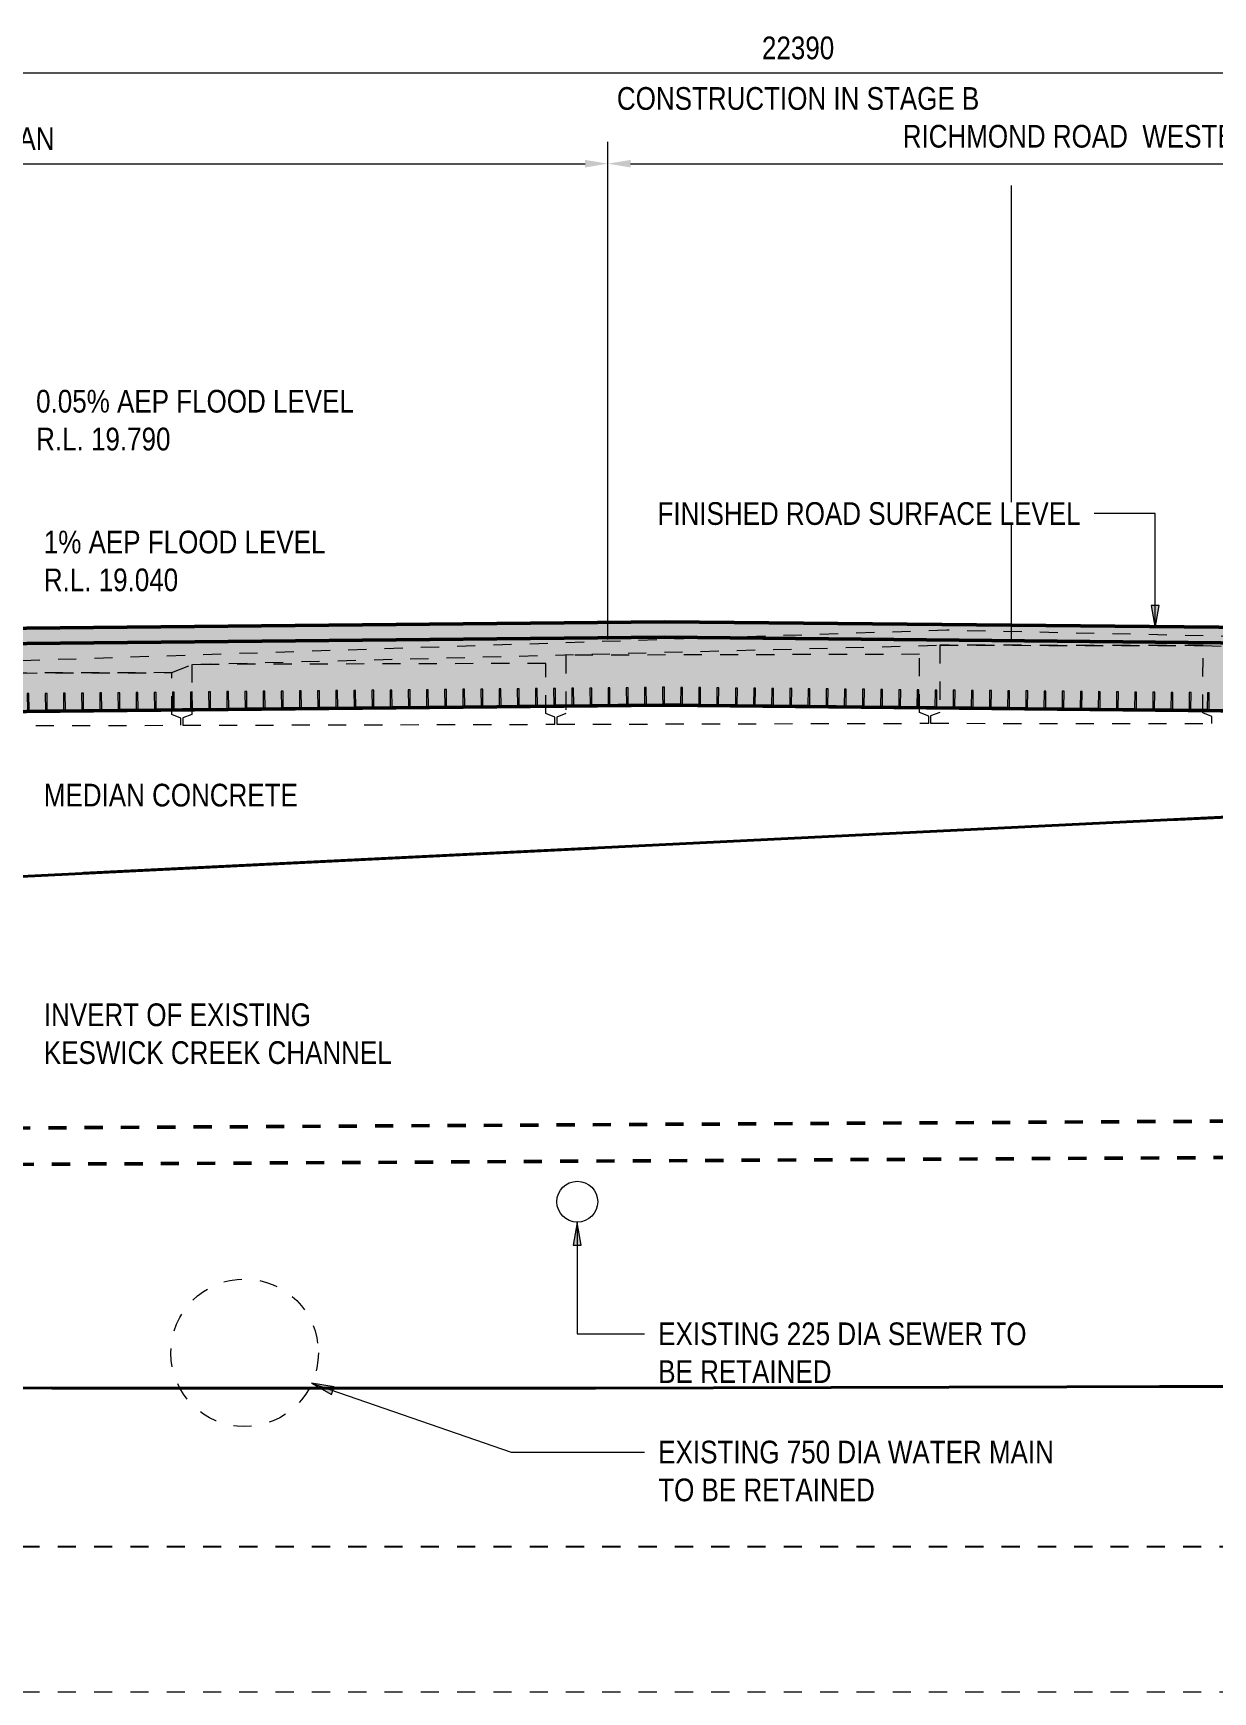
# Model space of a CAD drawing. Header units: metres. Extents: x -1693 to -1567, y 3 to 23.
# Drawn here: x -1670.95 to -1664.45, y 13.65 to 22.79 of the extents above; entities that cross this region are included whole.
import ezdxf

# ---------------------------------------------------------------- set-up
doc = ezdxf.new("R2010")
doc.units = ezdxf.units.M
for name, pattern in [('Dash dot', [0.015875, 0.00635, -0.004763, 0, -0.004763]), ('DASHED2', [9.525, 6.35, -3.175]), ('JacobsDash', [0.0045, 0.003, -0.0015]), ('JacobsDemolished', [0.0045, 0.003, -0.0015])]:
    doc.linetypes.add(name, pattern=pattern)
doc.layers.get('Defpoints').update_dxf_attribs({"color": 41})
for name, color, linetype, lineweight in [('D-BDGE', 7, 'Continuous', 13), ('D-BDGE-18-SOLID', 7, 'Continuous', 9), ('D-BDGE-FLOOR', 7, 'Continuous', 50), ('D-BDGE-FLOOR-PAT', 7, 'Continuous', 50), ('D-ENHA-TEXT', 7, 'Continuous', 9), ('D-ENHA-TEXT-DIMS', 7, 'Continuous', 9), ('Toposolid', 7, 'Continuous', 9)]:
    doc.layers.add(name, color=color, linetype=linetype, lineweight=lineweight)
doc.layers.add('D-BDGE-DECK', color=7, linetype='Continuous', lineweight=13, true_color=0x8c8cc6)
doc.layers.add('D-BDGE-FRAMING', color=7, linetype='Continuous', lineweight=13, true_color=0x8c8cc6)
doc.styles.add('Arial Narrow', font='ARIALN.TTF', dxfattribs={"height": 0.125})
doc.styles.add('Arial Narrow_1', font='ARIALN.TTF', dxfattribs={"height": 0.125})
doc.dimstyles.new('Dimension_Standard_O__mm_', dxfattribs={"dimscale": 0.3048, "dimtxt": 0.127929, "dimasz": 0.410105, "dimexe": 0.393701, "dimexo": 0.246063, "dimgap": 0.246063, "dimtad": 1, "dimdec": 0, "dimlfac": 1000, "dimzin": 0, "dimdsep": 46, "dimtxsty": 'Arial Narrow', "dimsah": 1, "dimcen": 0.09, "dimaunit": 1, "dimadec": 4, "dimazin": 0, "dimtfac": 1, "dimtdec": 4, "dimtix": 1, "dimtmove": 0, "dimatfit": 3, "dimfxl": 1, "dimtvp": 1, "dimtfill": 1, "dimtolj": 1, "dimtzin": 0, "dimlwd": 18, "dimlwe": 18, "dimarcsym": 2})
doc.dimstyles.new('Dimension_Standard_O__mm__1', dxfattribs={"dimscale": 0.3048, "dimtxt": 0.127929, "dimasz": 0.410105, "dimexe": 0.393701, "dimexo": 0.246063, "dimgap": 0.246063, "dimtad": 1, "dimdec": 0, "dimlfac": 1000, "dimzin": 0, "dimdsep": 46, "dimtxsty": 'Arial Narrow_1', "dimsah": 1, "dimcen": 0.09, "dimaunit": 1, "dimadec": 4, "dimazin": 0, "dimtfac": 1, "dimtdec": 4, "dimtix": 1, "dimtmove": 0, "dimatfit": 3, "dimfxl": 1, "dimtvp": 1, "dimtfill": 1, "dimtolj": 1, "dimtzin": 0, "dimlwd": 18, "dimlwe": 18, "dimarcsym": 2})

# ---------------------------------------------------------------- blocks, each defined once
blk = doc.blocks.new('T2DPAA-T2D-PWA-GE-M3D-100001_RockLevels_rvt-1-DRG-2871022 - SECTION 1')
at = {"layer": 'Toposolid', "true_color": 0x8000ff}
blk.add_hatch(color=190, dxfattribs=at).paths.add_polyline_path([(-1675.9625, 17.9468), (-1674.1796, 17.9847), (-1664.3281, 18.4699), (-1659.2964, 18.4138), (-1656.9158, 18.4274), (-1653.7706, 18.5171), (-1653.7706, 18.5176), (-1656.9159, 18.4284), (-1659.3147, 18.415), (-1664.3338, 18.471), (-1674.1999, 17.9847), (-1675.9625, 17.9478), (-1677.3317, 18.0114), (-1689.3488, 18.3138), (-1691.2278, 18.7594), (-1693.0502, 18.1242), (-1693.0502, 18.1235), (-1691.2277, 18.7585), (-1689.3473, 18.3124), (-1677.3292, 18.0104), (-1675.9625, 17.9468)])
at = {"layer": 'Toposolid', "true_color": 0x00ff00}
blk.add_hatch(color=3, dxfattribs=at).paths.add_polyline_path([(-1693.0502, 15.2571), (-1692.1087, 15.26), (-1688.088, 15.2702), (-1679.3678, 15.2958), (-1670.851, 15.3227), (-1667.8563, 15.322), (-1664.3301, 15.3322), (-1659.6944, 15.3469), (-1658.905, 15.3466), (-1656.2746, 15.3571), (-1653.7706, 15.3727), (-1653.7706, 15.3737), (-1656.4366, 15.3571), (-1658.929, 15.3476), (-1659.6944, 15.3479), (-1665.6186, 15.3292), (-1667.8563, 15.323), (-1670.8511, 15.3237), (-1680.1373, 15.2945), (-1689.3488, 15.2678), (-1692.7852, 15.259), (-1693.0502, 15.2581), (-1693.0502, 15.2573)])
at = {"layer": 'Toposolid', "lineweight": 5, "true_color": 0x00ff00}
for points in [[(-1667.8563, 15.323), (-1667.8563, 15.323), (-1667.8691, 15.323)], [(-1665.258, 15.3292), (-1664.9446, 15.3302), (-1664.9447, 15.3302)]]:
    blk.add_hatch(color=3, dxfattribs=at).paths.add_polyline_path(points)
at = {"layer": 'Toposolid', "color": 190, "linetype": 'DASHED2', "lineweight": 40, "true_color": 0x8000ff}
for p, q in [((-1664.3338, 18.471), (-1674.1998, 17.9847)), ((-1674.1998, 17.9837), (-1664.3338, 18.47))]:
    blk.add_line(p, q, dxfattribs=at)
at = {"layer": 'Toposolid', "color": 3, "linetype": 'DASHED2', "lineweight": 40, "true_color": 0x00ff00}
for p, q in [((-1670.8511, 15.3237), (-1679.684, 15.2958)), ((-1679.684, 15.2948), (-1670.8511, 15.3227)), ((-1667.8563, 15.323), (-1670.8511, 15.3237)), ((-1670.8511, 15.3227), (-1667.8563, 15.322)), ((-1665.2583, 15.3302), (-1667.8563, 15.323)), ((-1667.8563, 15.322), (-1665.2583, 15.3292)), ((-1659.6944, 15.3479), (-1665.2583, 15.3302)), ((-1665.2583, 15.3292), (-1659.6944, 15.3469))]:
    blk.add_line(p, q, dxfattribs=at)
blk = doc.blocks.new('Roofs 3 - Roofs 3-4999916-DRG-2871022 - SECTION 1')
at = {"layer": 'D-BDGE-DECK', "color": 9, "linetype": 'JacobsDemolished', "lineweight": 18, "true_color": 0xc3c3c3}
for p, q in [((-1665.9194, 19.497), (-1671.5746, 19.31)), ((-1658.709, 19.34), (-1665.9194, 19.497)), ((-1670.0755, 19.3089), (-1665.9577, 19.4147)), ((-1665.9577, 19.4147), (-1664.5079, 19.4126)), ((-1664.5079, 19.4126), (-1660.3893, 19.3107)), ((-1670.1896, 19.2636), (-1670.0755, 19.3089)), ((-1671.8313, 19.2592), (-1670.1896, 19.2636))]:
    blk.add_line(p, q, dxfattribs=at)
blk = doc.blocks.new('Structural Framing 2 - Structural Framing 2-5589929-DRG-2871022 - SECTION 1')
at = {"layer": 'D-BDGE-FRAMING', "color": 9, "linetype": 'JacobsDemolished', "lineweight": 50, "true_color": 0xc3c3c3}
for p, q in [((-1653.7706, 16.8534), (-1693.0502, 16.6309)), ((-1693.0502, 16.4304), (-1656.0232, 16.6402))]:
    blk.add_line(p, q, dxfattribs=at)
blk = doc.blocks.new('07_STR_DPS_PermadecPanel - 07_STR_DPS_PermadecPanel-V19-DRG-2871022 - SECTION 1')
at = {"layer": 'D-BDGE-FRAMING', "color": 7}
for p, q in [((-1671.277, 19.145), (-1671.287, 19.1449)), ((-1671.287, 19.1449), (-1671.2861, 19.0519)), ((-1671.2761, 19.052), (-1671.277, 19.145)), ((-1671.177, 19.146), (-1671.187, 19.1459)), ((-1671.187, 19.1459), (-1671.1861, 19.0529)), ((-1671.1761, 19.053), (-1671.177, 19.146)), ((-1671.077, 19.147), (-1671.087, 19.1469)), ((-1671.087, 19.1469), (-1671.0861, 19.0539)), ((-1671.0761, 19.054), (-1671.077, 19.147)), ((-1670.977, 19.148), (-1670.987, 19.1479)), ((-1670.987, 19.1479), (-1670.9861, 19.0549)), ((-1670.9761, 19.055), (-1670.977, 19.148)), ((-1670.8771, 19.149), (-1670.8871, 19.1489)), ((-1670.8871, 19.1489), (-1670.8861, 19.0559)), ((-1670.8761, 19.056), (-1670.8771, 19.149)), ((-1670.7771, 19.15), (-1670.7871, 19.1499)), ((-1670.7871, 19.1499), (-1670.7861, 19.0569)), ((-1670.7761, 19.057), (-1670.7771, 19.15)), ((-1671.2861, 19.0519), (-1671.3311, 19.0515)), ((-1671.3311, 19.0515), (-1671.331, 19.0455)), ((-1671.331, 19.0455), (-1670.7311, 19.0514)), ((-1671.1861, 19.0529), (-1671.2761, 19.052)), ((-1671.0861, 19.0539), (-1671.1761, 19.053)), ((-1670.9861, 19.0549), (-1671.0761, 19.054)), ((-1670.8861, 19.0559), (-1670.9761, 19.055)), ((-1670.7861, 19.0569), (-1670.8761, 19.056)), ((-1670.7311, 19.0574), (-1670.7761, 19.057)), ((-1670.7311, 19.0514), (-1670.7311, 19.0574))]:
    blk.add_line(p, q, dxfattribs=at)
blk = doc.blocks.new('07_STR_DPS_PermadecPanel - 07_STR_DPS_PermadecPanel-V20-DRG-2871022 - SECTION 1')
at = {"layer": 'D-BDGE-FRAMING', "color": 7}
for p, q in [((-1670.6771, 19.1509), (-1670.6871, 19.1508)), ((-1670.6871, 19.1508), (-1670.6861, 19.0578)), ((-1670.6761, 19.0579), (-1670.6771, 19.1509)), ((-1670.5771, 19.1519), (-1670.5871, 19.1518)), ((-1670.5871, 19.1518), (-1670.5861, 19.0588)), ((-1670.5761, 19.0589), (-1670.5771, 19.1519)), ((-1670.4771, 19.1529), (-1670.4871, 19.1528)), ((-1670.4871, 19.1528), (-1670.4861, 19.0598)), ((-1670.4761, 19.0599), (-1670.4771, 19.1529)), ((-1670.3771, 19.1538), (-1670.3871, 19.1537)), ((-1670.3871, 19.1537), (-1670.3861, 19.0608)), ((-1670.3761, 19.0609), (-1670.3771, 19.1538)), ((-1670.2771, 19.1548), (-1670.2871, 19.1547)), ((-1670.2871, 19.1547), (-1670.2862, 19.0617)), ((-1670.2762, 19.0618), (-1670.2771, 19.1548)), ((-1670.1771, 19.1558), (-1670.1871, 19.1557)), ((-1670.1871, 19.1557), (-1670.1862, 19.0627)), ((-1670.1762, 19.0628), (-1670.1771, 19.1558)), ((-1670.6861, 19.0578), (-1670.7311, 19.0573)), ((-1670.7311, 19.0513), (-1670.1311, 19.0573)), ((-1670.7311, 19.0573), (-1670.7311, 19.0513)), ((-1670.5861, 19.0588), (-1670.6761, 19.0579)), ((-1670.4861, 19.0598), (-1670.5761, 19.0589)), ((-1670.3861, 19.0608), (-1670.4761, 19.0599)), ((-1670.2862, 19.0617), (-1670.3761, 19.0609)), ((-1670.1862, 19.0627), (-1670.2762, 19.0618)), ((-1670.1312, 19.0633), (-1670.1762, 19.0628)), ((-1670.1311, 19.0573), (-1670.1312, 19.0633))]:
    blk.add_line(p, q, dxfattribs=at)
blk = doc.blocks.new('07_STR_DPS_PermadecPanel - 07_STR_DPS_PermadecPanel-V21-DRG-2871022 - SECTION 1')
at = {"layer": 'D-BDGE-FRAMING', "color": 7}
for p, q in [((-1670.0771, 19.157), (-1670.0871, 19.1569)), ((-1670.0871, 19.1569), (-1670.0862, 19.0639)), ((-1670.0762, 19.064), (-1670.0771, 19.157)), ((-1669.9771, 19.158), (-1669.9871, 19.1579)), ((-1669.9871, 19.1579), (-1669.9862, 19.0649)), ((-1669.9762, 19.065), (-1669.9771, 19.158)), ((-1669.8771, 19.159), (-1669.8871, 19.1589)), ((-1669.8871, 19.1589), (-1669.8862, 19.0659)), ((-1669.8762, 19.066), (-1669.8771, 19.159)), ((-1669.7771, 19.16), (-1669.7871, 19.1599)), ((-1669.7871, 19.1599), (-1669.7862, 19.0669)), ((-1669.7762, 19.067), (-1669.7771, 19.16)), ((-1669.6771, 19.161), (-1669.6871, 19.1609)), ((-1669.6871, 19.1609), (-1669.6862, 19.0679)), ((-1669.6762, 19.068), (-1669.6771, 19.161)), ((-1669.5771, 19.162), (-1669.5871, 19.1619)), ((-1669.5871, 19.1619), (-1669.5862, 19.0689)), ((-1669.5762, 19.069), (-1669.5771, 19.162)), ((-1670.0862, 19.0639), (-1670.1312, 19.0635)), ((-1670.1312, 19.0635), (-1670.1311, 19.0575)), ((-1670.1311, 19.0575), (-1669.5311, 19.0634)), ((-1669.9862, 19.0649), (-1670.0762, 19.064)), ((-1669.8862, 19.0659), (-1669.9762, 19.065)), ((-1669.7862, 19.0669), (-1669.8762, 19.066)), ((-1669.6862, 19.0679), (-1669.7762, 19.067)), ((-1669.5862, 19.0689), (-1669.6762, 19.068)), ((-1669.5312, 19.0694), (-1669.5762, 19.069)), ((-1669.5311, 19.0634), (-1669.5312, 19.0694))]:
    blk.add_line(p, q, dxfattribs=at)
blk = doc.blocks.new('07_STR_DPS_PermadecPanel - 07_STR_DPS_PermadecPanel-5973130-DRG-2871022 - SECTION 1')
at = {"layer": 'D-BDGE-FRAMING', "color": 7}
for p, q in [((-1669.4771, 19.1628), (-1669.4871, 19.1627)), ((-1669.4871, 19.1627), (-1669.4862, 19.0697)), ((-1669.4762, 19.0698), (-1669.4771, 19.1628)), ((-1669.3771, 19.1638), (-1669.3871, 19.1637)), ((-1669.3871, 19.1637), (-1669.3862, 19.0707)), ((-1669.3762, 19.0708), (-1669.3771, 19.1638)), ((-1669.2771, 19.1648), (-1669.2871, 19.1647)), ((-1669.2871, 19.1647), (-1669.2862, 19.0717)), ((-1669.2762, 19.0718), (-1669.2771, 19.1648)), ((-1669.1771, 19.1658), (-1669.1871, 19.1657)), ((-1669.1871, 19.1657), (-1669.1862, 19.0727)), ((-1669.1762, 19.0728), (-1669.1771, 19.1658)), ((-1669.0771, 19.1668), (-1669.0871, 19.1667)), ((-1669.0871, 19.1667), (-1669.0862, 19.0737)), ((-1669.0762, 19.0738), (-1669.0771, 19.1668)), ((-1668.9771, 19.1678), (-1668.9871, 19.1677)), ((-1668.9871, 19.1677), (-1668.9862, 19.0747)), ((-1668.9762, 19.0748), (-1668.9771, 19.1678)), ((-1669.4862, 19.0697), (-1669.5312, 19.0693)), ((-1669.5312, 19.0693), (-1669.5311, 19.0633)), ((-1669.5311, 19.0633), (-1668.9312, 19.0692)), ((-1669.3862, 19.0707), (-1669.4762, 19.0698)), ((-1669.2862, 19.0717), (-1669.3762, 19.0708)), ((-1669.1862, 19.0727), (-1669.2762, 19.0718)), ((-1669.0862, 19.0737), (-1669.1762, 19.0728)), ((-1668.9862, 19.0747), (-1669.0762, 19.0738)), ((-1668.9312, 19.0752), (-1668.9762, 19.0748)), ((-1668.9312, 19.0692), (-1668.9312, 19.0752))]:
    blk.add_line(p, q, dxfattribs=at)
blk = doc.blocks.new('07_STR_DPS_PermadecPanel - 07_STR_DPS_PermadecPanel-V22-DRG-2871022 - SECTION 1')
at = {"layer": 'D-BDGE-FRAMING', "color": 7}
for p, q in [((-1668.877, 19.1688), (-1668.887, 19.1687)), ((-1668.887, 19.1687), (-1668.8861, 19.0757)), ((-1668.8761, 19.0758), (-1668.877, 19.1688)), ((-1668.777, 19.1698), (-1668.787, 19.1697)), ((-1668.787, 19.1697), (-1668.7861, 19.0767)), ((-1668.7761, 19.0768), (-1668.777, 19.1698)), ((-1668.6771, 19.1708), (-1668.6871, 19.1707)), ((-1668.6871, 19.1707), (-1668.6861, 19.0777)), ((-1668.6761, 19.0778), (-1668.6771, 19.1708)), ((-1668.5771, 19.1718), (-1668.5871, 19.1717)), ((-1668.5871, 19.1717), (-1668.5861, 19.0787)), ((-1668.5761, 19.0788), (-1668.5771, 19.1718)), ((-1668.4771, 19.1728), (-1668.4871, 19.1727)), ((-1668.4871, 19.1727), (-1668.4861, 19.0797)), ((-1668.4761, 19.0798), (-1668.4771, 19.1728)), ((-1668.3771, 19.1738), (-1668.3871, 19.1737)), ((-1668.3871, 19.1737), (-1668.3861, 19.0807)), ((-1668.3761, 19.0808), (-1668.3771, 19.1738)), ((-1668.8861, 19.0757), (-1668.9311, 19.0753)), ((-1668.9311, 19.0753), (-1668.9311, 19.0693)), ((-1668.9311, 19.0693), (-1668.3311, 19.0752)), ((-1668.7861, 19.0767), (-1668.8761, 19.0758)), ((-1668.6861, 19.0777), (-1668.7761, 19.0768)), ((-1668.5861, 19.0787), (-1668.6761, 19.0778)), ((-1668.4861, 19.0797), (-1668.5761, 19.0788)), ((-1668.3861, 19.0807), (-1668.4761, 19.0798)), ((-1668.3311, 19.0812), (-1668.3761, 19.0808)), ((-1668.3311, 19.0752), (-1668.3311, 19.0812))]:
    blk.add_line(p, q, dxfattribs=at)
blk = doc.blocks.new('07_STR_DPS_PermadecPanel - 07_STR_DPS_PermadecPanel-V23-DRG-2871022 - SECTION 1')
at = {"layer": 'D-BDGE-FRAMING', "color": 7}
for p, q in [((-1668.2767, 19.1748), (-1668.2867, 19.1747)), ((-1668.2867, 19.1747), (-1668.2857, 19.0817)), ((-1668.2757, 19.0818), (-1668.2767, 19.1748)), ((-1668.1767, 19.1758), (-1668.1867, 19.1757)), ((-1668.1867, 19.1757), (-1668.1857, 19.0827)), ((-1668.1757, 19.0828), (-1668.1767, 19.1758)), ((-1668.0767, 19.1768), (-1668.0867, 19.1767)), ((-1668.0867, 19.1767), (-1668.0857, 19.0837)), ((-1668.0757, 19.0838), (-1668.0767, 19.1768)), ((-1667.9767, 19.1778), (-1667.9867, 19.1777)), ((-1667.9867, 19.1777), (-1667.9857, 19.0847)), ((-1667.9757, 19.0848), (-1667.9767, 19.1778)), ((-1667.8767, 19.1788), (-1667.8867, 19.1787)), ((-1667.8867, 19.1787), (-1667.8857, 19.0857)), ((-1667.8757, 19.0858), (-1667.8767, 19.1788)), ((-1667.7767, 19.1798), (-1667.7867, 19.1797)), ((-1667.7867, 19.1797), (-1667.7858, 19.0867)), ((-1667.7758, 19.0868), (-1667.7767, 19.1798)), ((-1668.2857, 19.0817), (-1668.3307, 19.0813)), ((-1668.3307, 19.0813), (-1668.3307, 19.0753)), ((-1668.3307, 19.0753), (-1667.7307, 19.0812)), ((-1668.1857, 19.0827), (-1668.2757, 19.0818)), ((-1668.0857, 19.0837), (-1668.1757, 19.0828)), ((-1667.9857, 19.0847), (-1668.0757, 19.0838)), ((-1667.8857, 19.0857), (-1667.9757, 19.0848)), ((-1667.7858, 19.0867), (-1667.8757, 19.0858)), ((-1667.7308, 19.0872), (-1667.7758, 19.0868)), ((-1667.7307, 19.0812), (-1667.7308, 19.0872))]:
    blk.add_line(p, q, dxfattribs=at)
blk = doc.blocks.new('07_STR_DPS_PermadecPanel - 07_STR_DPS_PermadecPanel-V24-DRG-2871022 - SECTION 1')
at = {"layer": 'D-BDGE-FRAMING', "color": 7}
for p, q in [((-1667.0841, 19.1788), (-1667.0851, 19.0858)), ((-1667.0741, 19.1787), (-1667.0841, 19.1788)), ((-1667.0751, 19.0857), (-1667.0741, 19.1787)), ((-1666.9841, 19.1778), (-1666.9851, 19.0848)), ((-1666.9741, 19.1777), (-1666.9841, 19.1778)), ((-1666.9751, 19.0847), (-1666.9741, 19.1777)), ((-1666.8842, 19.1768), (-1666.8851, 19.0838)), ((-1666.8742, 19.1767), (-1666.8842, 19.1768)), ((-1666.8751, 19.0837), (-1666.8742, 19.1767)), ((-1666.7842, 19.1758), (-1666.7851, 19.0828)), ((-1666.7742, 19.1757), (-1666.7842, 19.1758)), ((-1666.7751, 19.0827), (-1666.7742, 19.1757)), ((-1666.6842, 19.1748), (-1666.6851, 19.0818)), ((-1666.6742, 19.1747), (-1666.6842, 19.1748)), ((-1666.6751, 19.0817), (-1666.6742, 19.1747)), ((-1666.5842, 19.1738), (-1666.5851, 19.0808)), ((-1666.5742, 19.1737), (-1666.5842, 19.1738)), ((-1666.5751, 19.0807), (-1666.5742, 19.1737)), ((-1667.0851, 19.0858), (-1667.1301, 19.0863)), ((-1667.1301, 19.0863), (-1667.1301, 19.0803)), ((-1667.1301, 19.0803), (-1666.5302, 19.0743)), ((-1666.9851, 19.0848), (-1667.0751, 19.0857)), ((-1666.8851, 19.0838), (-1666.9751, 19.0847)), ((-1666.7851, 19.0828), (-1666.8751, 19.0837)), ((-1666.6851, 19.0818), (-1666.7751, 19.0827)), ((-1666.5851, 19.0808), (-1666.6751, 19.0817)), ((-1666.5301, 19.0803), (-1666.5751, 19.0807)), ((-1666.5302, 19.0743), (-1666.5301, 19.0803))]:
    blk.add_line(p, q, dxfattribs=at)
blk = doc.blocks.new('07_STR_DPS_PermadecPanel - 07_STR_DPS_PermadecPanel-V25-DRG-2871022 - SECTION 1')
at = {"layer": 'D-BDGE-FRAMING', "color": 7}
for p, q in [((-1666.4842, 19.1728), (-1666.4851, 19.0798)), ((-1666.4742, 19.1727), (-1666.4842, 19.1728)), ((-1666.4751, 19.0797), (-1666.4742, 19.1727)), ((-1666.3842, 19.1718), (-1666.3851, 19.0788)), ((-1666.3742, 19.1717), (-1666.3842, 19.1718)), ((-1666.3751, 19.0787), (-1666.3742, 19.1717)), ((-1666.2842, 19.1708), (-1666.2851, 19.0778)), ((-1666.2742, 19.1707), (-1666.2842, 19.1708)), ((-1666.2751, 19.0777), (-1666.2742, 19.1707)), ((-1666.1842, 19.1698), (-1666.1851, 19.0768)), ((-1666.1742, 19.1697), (-1666.1842, 19.1698)), ((-1666.1751, 19.0767), (-1666.1742, 19.1697)), ((-1666.0842, 19.1688), (-1666.0851, 19.0758)), ((-1666.0742, 19.1687), (-1666.0842, 19.1688)), ((-1666.0751, 19.0757), (-1666.0742, 19.1687)), ((-1665.9842, 19.1678), (-1665.9851, 19.0748)), ((-1665.9742, 19.1677), (-1665.9842, 19.1678)), ((-1665.9751, 19.0747), (-1665.9742, 19.1677)), ((-1666.5301, 19.0803), (-1666.5302, 19.0743)), ((-1666.5302, 19.0743), (-1665.9302, 19.0683)), ((-1666.4851, 19.0798), (-1666.5301, 19.0803)), ((-1666.3851, 19.0788), (-1666.4751, 19.0797)), ((-1666.2851, 19.0778), (-1666.3751, 19.0787)), ((-1666.1851, 19.0768), (-1666.2751, 19.0777)), ((-1666.0851, 19.0758), (-1666.1751, 19.0767)), ((-1665.9851, 19.0748), (-1666.0751, 19.0757)), ((-1665.9301, 19.0743), (-1665.9751, 19.0747)), ((-1665.9302, 19.0683), (-1665.9301, 19.0743))]:
    blk.add_line(p, q, dxfattribs=at)
blk = doc.blocks.new('07_STR_DPS_PermadecPanel - 07_STR_DPS_PermadecPanel-V26-DRG-2871022 - SECTION 1')
at = {"layer": 'D-BDGE-FRAMING', "color": 7}
for p, q in [((-1665.8842, 19.1668), (-1665.8851, 19.0738)), ((-1665.8742, 19.1667), (-1665.8842, 19.1668)), ((-1665.8751, 19.0737), (-1665.8742, 19.1667)), ((-1665.7842, 19.1658), (-1665.7851, 19.0728)), ((-1665.7742, 19.1657), (-1665.7842, 19.1658)), ((-1665.7751, 19.0727), (-1665.7742, 19.1657)), ((-1665.6842, 19.1648), (-1665.6851, 19.0718)), ((-1665.6742, 19.1647), (-1665.6842, 19.1648)), ((-1665.6751, 19.0717), (-1665.6742, 19.1647)), ((-1665.5842, 19.1638), (-1665.5851, 19.0708)), ((-1665.5742, 19.1637), (-1665.5842, 19.1638)), ((-1665.5751, 19.0707), (-1665.5742, 19.1637)), ((-1665.4842, 19.1628), (-1665.4851, 19.0698)), ((-1665.4742, 19.1627), (-1665.4842, 19.1628)), ((-1665.4751, 19.0697), (-1665.4742, 19.1627)), ((-1665.3842, 19.1618), (-1665.3852, 19.0688)), ((-1665.3742, 19.1617), (-1665.3842, 19.1618)), ((-1665.3752, 19.0687), (-1665.3742, 19.1617)), ((-1665.9301, 19.0743), (-1665.9302, 19.0683)), ((-1665.9302, 19.0683), (-1665.3302, 19.0623)), ((-1665.8851, 19.0738), (-1665.9301, 19.0743)), ((-1665.7851, 19.0728), (-1665.8751, 19.0737)), ((-1665.6851, 19.0718), (-1665.7751, 19.0727)), ((-1665.5851, 19.0708), (-1665.6751, 19.0717)), ((-1665.4851, 19.0698), (-1665.5751, 19.0707)), ((-1665.3852, 19.0688), (-1665.4751, 19.0697)), ((-1665.3302, 19.0683), (-1665.3752, 19.0687)), ((-1665.3302, 19.0623), (-1665.3302, 19.0683))]:
    blk.add_line(p, q, dxfattribs=at)
blk = doc.blocks.new('07_STR_DPS_PermadecPanel - 07_STR_DPS_PermadecPanel-V27-DRG-2871022 - SECTION 1')
at = {"layer": 'D-BDGE-FRAMING', "color": 7}
for p, q in [((-1665.2842, 19.1608), (-1665.2852, 19.0678)), ((-1665.2742, 19.1607), (-1665.2842, 19.1608)), ((-1665.2752, 19.0677), (-1665.2742, 19.1607)), ((-1665.1842, 19.1598), (-1665.1852, 19.0668)), ((-1665.1742, 19.1597), (-1665.1842, 19.1598)), ((-1665.1752, 19.0667), (-1665.1742, 19.1597)), ((-1665.0842, 19.1588), (-1665.0852, 19.0658)), ((-1665.0742, 19.1587), (-1665.0842, 19.1588)), ((-1665.0752, 19.0657), (-1665.0742, 19.1587)), ((-1664.9842, 19.1578), (-1664.9852, 19.0648)), ((-1664.9742, 19.1577), (-1664.9842, 19.1578)), ((-1664.9752, 19.0647), (-1664.9742, 19.1577)), ((-1664.8842, 19.1568), (-1664.8852, 19.0638)), ((-1664.8742, 19.1567), (-1664.8842, 19.1568)), ((-1664.8752, 19.0637), (-1664.8742, 19.1567)), ((-1664.7843, 19.1558), (-1664.7852, 19.0628)), ((-1664.7743, 19.1557), (-1664.7843, 19.1558)), ((-1664.7752, 19.0627), (-1664.7743, 19.1557)), ((-1665.2852, 19.0678), (-1665.3302, 19.0683)), ((-1665.3302, 19.0683), (-1665.3302, 19.0623)), ((-1665.3302, 19.0623), (-1664.7302, 19.0563)), ((-1665.1852, 19.0668), (-1665.2752, 19.0677)), ((-1665.0852, 19.0658), (-1665.1752, 19.0667)), ((-1664.9852, 19.0648), (-1665.0752, 19.0657)), ((-1664.8852, 19.0638), (-1664.9752, 19.0647)), ((-1664.7852, 19.0628), (-1664.8752, 19.0637)), ((-1664.7302, 19.0623), (-1664.7752, 19.0627)), ((-1664.7302, 19.0563), (-1664.7302, 19.0623))]:
    blk.add_line(p, q, dxfattribs=at)
blk = doc.blocks.new('07_STR_DPS_PermadecPanel - 07_STR_DPS_PermadecPanel-V28-DRG-2871022 - SECTION 1')
at = {"layer": 'D-BDGE-FRAMING', "color": 7}
for p, q in [((-1664.6843, 19.1548), (-1664.6852, 19.0618)), ((-1664.6743, 19.1547), (-1664.6843, 19.1548)), ((-1664.6752, 19.0617), (-1664.6743, 19.1547)), ((-1664.5843, 19.1538), (-1664.5852, 19.0608)), ((-1664.5743, 19.1537), (-1664.5843, 19.1538)), ((-1664.5752, 19.0607), (-1664.5743, 19.1537)), ((-1664.4843, 19.1528), (-1664.4852, 19.0598)), ((-1664.4743, 19.1527), (-1664.4843, 19.1528)), ((-1664.4752, 19.0597), (-1664.4743, 19.1527)), ((-1664.3843, 19.1518), (-1664.3852, 19.0588)), ((-1664.3743, 19.1517), (-1664.3843, 19.1518)), ((-1664.3752, 19.0587), (-1664.3743, 19.1517)), ((-1664.2843, 19.1508), (-1664.2852, 19.0578)), ((-1664.2743, 19.1507), (-1664.2843, 19.1508)), ((-1664.2752, 19.0577), (-1664.2743, 19.1507)), ((-1664.1843, 19.1498), (-1664.1852, 19.0568)), ((-1664.1743, 19.1497), (-1664.1843, 19.1498)), ((-1664.1752, 19.0567), (-1664.1743, 19.1497)), ((-1664.6852, 19.0618), (-1664.7302, 19.0623)), ((-1664.7302, 19.0623), (-1664.7302, 19.0563)), ((-1664.7302, 19.0563), (-1664.1303, 19.0503)), ((-1664.5852, 19.0608), (-1664.6752, 19.0617)), ((-1664.4852, 19.0598), (-1664.5752, 19.0607)), ((-1664.3852, 19.0588), (-1664.4752, 19.0597)), ((-1664.2852, 19.0578), (-1664.3752, 19.0587)), ((-1664.1852, 19.0568), (-1664.2752, 19.0577)), ((-1664.1302, 19.0563), (-1664.1752, 19.0567)), ((-1664.1303, 19.0503), (-1664.1302, 19.0563))]:
    blk.add_line(p, q, dxfattribs=at)
blk = doc.blocks.new('DIMBLOCK1-DRG-2871022 - SECTION 1')
at = {"layer": 'D-ENHA-TEXT-DIMS', "color": 0, "lineweight": 18, "transparency": 16777216}
for p, q in [((-1674.4417, 20.2259), (-1674.4417, 22.1869)), ((-1667.7878, 22.022), (-1667.7878, 22.1869)), ((-1674.3167, 22.0669), (-1667.9128, 22.0669))]:
    blk.add_line(p, q, dxfattribs=at)
at = {"layer": 'D-ENHA-TEXT-DIMS', "color": 0, "transparency": 16777216}
for points in [[(-1674.3167, 22.0877), (-1674.3167, 22.046), (-1674.4417, 22.0669)], [(-1667.9128, 22.0877), (-1667.9128, 22.046), (-1667.7878, 22.0669)]]:
    blk.add_solid(points, dxfattribs=at)
at = {"layer": 'Defpoints', "color": 0, "transparency": 16777216}
for p in [(-1667.7878, 22.0669), (-1667.7878, 21.947), (-1674.4417, 20.1509)]:
    blk.add_point(p, dxfattribs=at)
at = {"layer": 'D-ENHA-TEXT-DIMS', "color": 0, "lineweight": 18, "transparency": 16777216, "insert": (-1671.1148, 22.2044), "char_height": 0.125, "width": 0.670104, "attachment_point": 5, "style": 'Arial Narrow', "bg_fill": 3, "box_fill_scale": 1.1, "bg_fill_color": 256, "bg_fill_true_color": 13158600, "bg_fill_transparency": 0}
blk.add_mtext('\\A1;MEDIAN', dxfattribs=at)
blk = doc.blocks.new('DIMBLOCK2-DRG-2871022 - SECTION 1')
at = {"layer": 'D-ENHA-TEXT-DIMS', "color": 0, "lineweight": 18, "transparency": 16777216}
for p, q in [((-1667.7878, 20.3876), (-1667.7878, 22.1869)), ((-1660.6644, 20.3937), (-1660.6644, 22.1869)), ((-1667.6628, 22.0669), (-1660.7894, 22.0669))]:
    blk.add_line(p, q, dxfattribs=at)
at = {"layer": 'D-ENHA-TEXT-DIMS', "color": 0, "transparency": 16777216}
for points in [[(-1667.6628, 22.0877), (-1667.6628, 22.046), (-1667.7878, 22.0669)], [(-1660.7894, 22.0877), (-1660.7894, 22.046), (-1660.6644, 22.0669)]]:
    blk.add_solid(points, dxfattribs=at)
at = {"layer": 'Defpoints', "color": 0, "transparency": 16777216}
for p in [(-1660.6644, 22.0669), (-1667.7878, 20.3126), (-1660.6644, 20.3187)]:
    blk.add_point(p, dxfattribs=at)
at = {"layer": 'D-ENHA-TEXT-DIMS', "color": 0, "lineweight": 18, "transparency": 16777216, "insert": (-1664.2261, 22.2172), "char_height": 0.125, "width": 4.661484, "attachment_point": 5, "style": 'Arial Narrow_1', "bg_fill": 3, "box_fill_scale": 1.1, "bg_fill_color": 256, "bg_fill_true_color": 13158600, "bg_fill_transparency": 0}
blk.add_mtext('\\A1;\u200eRICHMOND ROAD  WESTBOUND TRAFFIC LANE VARIES', dxfattribs=at)
blk = doc.blocks.new('DIMBLOCK14-DRG-2871022 - SECTION 1')
at = {"layer": 'D-ENHA-TEXT-DIMS', "color": 0, "lineweight": 18, "transparency": 16777216}
for p, q in [((-1677.9343, 19.5189), (-1677.9343, 22.6849)), ((-1655.5445, 21.48), (-1655.5445, 22.6849)), ((-1655.6695, 22.5649), (-1677.8093, 22.5649))]:
    blk.add_line(p, q, dxfattribs=at)
at = {"layer": 'D-ENHA-TEXT-DIMS', "color": 0, "transparency": 16777216}
for points in [[(-1677.8093, 22.5857), (-1677.8093, 22.544), (-1677.9343, 22.5649)], [(-1655.6695, 22.5857), (-1655.6695, 22.544), (-1655.5445, 22.5649)]]:
    blk.add_solid(points, dxfattribs=at)
at = {"layer": 'Defpoints', "color": 0, "transparency": 16777216}
for p in [(-1677.9343, 22.5649), (-1655.5445, 21.405), (-1677.9343, 19.4439)]:
    blk.add_point(p, dxfattribs=at)
at = {"layer": 'D-ENHA-TEXT-DIMS', "color": 0, "lineweight": 18, "transparency": 16777216, "char_height": 0.125, "width": 2.402626, "attachment_point": 5, "style": 'Arial Narrow', "bg_fill": 3, "box_fill_scale": 1.1, "bg_fill_color": 256, "bg_fill_true_color": 13158600, "bg_fill_transparency": 0}
for s, insert in [('\\A1;22390', (-1666.7394, 22.7037)), ('\\A1;CONSTRUCTION IN STAGE B', (-1666.7394, 22.4252))]:
    blk.add_mtext(s, dxfattribs=dict(at, insert=insert))

msp = doc.modelspace()

# ---------------------------------------------------------------- hatches: boundary and pattern name
at = {"layer": 'D-BDGE-FLOOR-PAT', "true_color": 0xc0c0c0}
h = msp.add_hatch(color=9, dxfattribs=at)
h.paths.add_polyline_path([(-1677.9343, 19.3546), (-1674.4417, 19.3894), (-1674.4417, 19.4744), (-1677.9343, 19.4396), (-1677.9343, 19.4073)])
h.paths.add_polyline_path([(-1658.3207, 19.3681), (-1658.3207, 19.4531), (-1667.4742, 19.5436), (-1671.332, 19.5053), (-1671.332, 19.4203), (-1667.4742, 19.4586), (-1658.6806, 19.3716)])
h.paths.add_polyline_path([(-1674.1857, 19.3919), (-1674.1856, 19.3919), (-1674.1857, 19.3919)])
h.paths.add_polyline_path([(-1671.7584, 19.4161), (-1671.7573, 19.4161), (-1671.7573, 19.5011), (-1671.7589, 19.5011), (-1671.7584, 19.4161)])
h = msp.add_hatch(color=9, dxfattribs=at)
h.paths.add_polyline_path([(-1655.5441, 18.964), (-1655.5441, 19.339), (-1655.5537, 19.3391), (-1655.5537, 19.3132), (-1655.9349, 19.317), (-1655.9349, 19.3429), (-1667.4742, 19.4586), (-1677.9343, 19.3546), (-1677.9343, 18.9796), (-1667.4742, 19.0836), (-1655.6119, 18.9647)])
h.paths.add_polyline_path([(-1656.2399, 19.1246), (-1656.2537, 19.1252), (-1656.2678, 19.1296), (-1656.279, 19.1362), (-1656.2889, 19.1458), (-1656.2963, 19.1576), (-1656.3006, 19.1708), (-1656.3016, 19.1846), (-1656.2993, 19.1983), (-1656.2938, 19.211), (-1656.2854, 19.222), (-1656.2746, 19.2307), (-1656.262, 19.2366), (-1656.2484, 19.2393), (-1656.2346, 19.2386), (-1656.2213, 19.2347), (-1656.2093, 19.2277), (-1656.1994, 19.218), (-1656.192, 19.2062), (-1656.1877, 19.1931), (-1656.1867, 19.1792), (-1656.189, 19.1656), (-1656.1945, 19.1528), (-1656.2029, 19.1418), (-1656.2137, 19.1331), (-1656.2263, 19.1273), (-1656.232, 19.1261)])
h.paths.add_polyline_path([(-1656.4049, 19.1261), (-1656.4188, 19.1268), (-1656.432, 19.1307), (-1656.444, 19.1377), (-1656.4539, 19.1474), (-1656.4613, 19.1592), (-1656.4656, 19.1724), (-1656.4666, 19.1862), (-1656.4643, 19.1998), (-1656.4588, 19.2126), (-1656.4504, 19.2236), (-1656.4396, 19.2323), (-1656.427, 19.2381), (-1656.4134, 19.2408), (-1656.3996, 19.2402), (-1656.3863, 19.2362), (-1656.3743, 19.2292), (-1656.3644, 19.2196), (-1656.357, 19.2078), (-1656.3527, 19.1946), (-1656.3517, 19.1808), (-1656.354, 19.1671), (-1656.3595, 19.1544), (-1656.3679, 19.1434), (-1656.379, 19.1345), (-1656.3913, 19.1288), (-1656.397, 19.1277)])
h.paths.add_polyline_path([(-1656.5699, 19.1277), (-1656.5838, 19.1284), (-1656.597, 19.1323), (-1656.609, 19.1393), (-1656.6189, 19.149), (-1656.6263, 19.1607), (-1656.6306, 19.1739), (-1656.6316, 19.1877), (-1656.6293, 19.2014), (-1656.6238, 19.2141), (-1656.6154, 19.2251), (-1656.6046, 19.2338), (-1656.592, 19.2397), (-1656.5784, 19.2424), (-1656.5646, 19.2417), (-1656.5513, 19.2378), (-1656.5393, 19.2308), (-1656.5294, 19.2211), (-1656.522, 19.2094), (-1656.5177, 19.1962), (-1656.5167, 19.1824), (-1656.519, 19.1687), (-1656.5245, 19.156), (-1656.5329, 19.1449), (-1656.5437, 19.1362), (-1656.5563, 19.1304), (-1656.562, 19.1293)])
h.paths.add_polyline_path([(-1656.8999, 19.1277), (-1656.9138, 19.1284), (-1656.927, 19.1323), (-1656.939, 19.1393), (-1656.9489, 19.149), (-1656.9563, 19.1607), (-1656.9606, 19.1739), (-1656.9616, 19.1877), (-1656.9593, 19.2014), (-1656.9538, 19.2141), (-1656.9454, 19.2251), (-1656.9346, 19.2338), (-1656.922, 19.2397), (-1656.9084, 19.2424), (-1656.893, 19.2413), (-1656.8813, 19.2378), (-1656.8693, 19.2308), (-1656.8594, 19.2211), (-1656.852, 19.2094), (-1656.8477, 19.1962), (-1656.8467, 19.1824), (-1656.849, 19.1687), (-1656.8545, 19.156), (-1656.8629, 19.1449), (-1656.8737, 19.1362), (-1656.8863, 19.1304), (-1656.892, 19.1293)])
h.paths.add_polyline_path([(-1656.7349, 19.1293), (-1656.7503, 19.1304), (-1656.762, 19.1339), (-1656.774, 19.1409), (-1656.7839, 19.1505), (-1656.7913, 19.1623), (-1656.7956, 19.1755), (-1656.7966, 19.1893), (-1656.7943, 19.203), (-1656.7888, 19.2157), (-1656.7804, 19.2267), (-1656.7696, 19.2354), (-1656.757, 19.2413), (-1656.7434, 19.2439), (-1656.7296, 19.2433), (-1656.7163, 19.2394), (-1656.7043, 19.2323), (-1656.6944, 19.2227), (-1656.6867, 19.2099), (-1656.6827, 19.1977), (-1656.6817, 19.1839), (-1656.684, 19.1702), (-1656.6895, 19.1575), (-1656.6979, 19.1465), (-1656.7087, 19.1378), (-1656.7213, 19.1319), (-1656.7332, 19.1296)])
h.paths.add_polyline_path([(-1657.0649, 19.1293), (-1657.0788, 19.1299), (-1657.092, 19.1339), (-1657.104, 19.1409), (-1657.1139, 19.1505), (-1657.1213, 19.1623), (-1657.1256, 19.1755), (-1657.1266, 19.1893), (-1657.1243, 19.203), (-1657.1188, 19.2157), (-1657.1104, 19.2267), (-1657.0996, 19.2354), (-1657.087, 19.2413), (-1657.0734, 19.2439), (-1657.0596, 19.2433), (-1657.0463, 19.2394), (-1657.0343, 19.2323), (-1657.0244, 19.2227), (-1657.017, 19.2109), (-1657.0127, 19.1977), (-1657.0117, 19.1839), (-1657.014, 19.1702), (-1657.0195, 19.1575), (-1657.0279, 19.1465), (-1657.0387, 19.1378), (-1657.0513, 19.1319), (-1657.0632, 19.1296)])
at = {"layer": 'D-ENHA-TEXT'}
for points in [[(-1664.772, 19.5077), (-1664.75, 19.6327), (-1664.794, 19.6327)], [(-1667.9565, 16.2352), (-1667.9786, 16.1102), (-1667.9345, 16.1102)], [(-1669.4207, 15.3496), (-1669.3097, 15.2881), (-1669.2953, 15.3297)]]:
    msp.add_hatch(color=256, dxfattribs=at).paths.add_polyline_path(points)

# ---------------------------------------------------------------- linework, layer by layer
at = {"layer": 'D-BDGE', "color": 7, "lineweight": 9, "true_color": 0xffffff}
for p, q in [((-1667.7878, 19.447), (-1667.7878, 21.947)), ((-1665.5628, 19.447), (-1665.5628, 21.947))]:
    msp.add_line(p, q, dxfattribs=at)
at = {"layer": 'D-BDGE', "lineweight": 50}
for p, q in [((-1671.7584, 19.4161), (-1667.4742, 19.4586)), ((-1667.4742, 19.4586), (-1662.9282, 19.4139))]:
    msp.add_line(p, q, dxfattribs=at)
at = {"layer": 'D-BDGE', "lineweight": 9}
for p, q in [((-1677.9342, 18.9855), (-1667.4832, 19.0895)), ((-1677.9341, 18.9795), (-1667.4832, 19.0835)), ((-1667.4832, 19.0895), (-1655.5441, 18.9706)), ((-1667.4832, 19.0835), (-1655.5441, 18.9646))]:
    msp.add_line(p, q, dxfattribs=at)
at = {"layer": 'D-BDGE', "color": 143, "lineweight": 18, "true_color": 0x78aac8}
msp.add_circle((-1667.9561, 16.3496), 0.1125, dxfattribs=at)
at = {"layer": 'D-BDGE', "color": 164, "linetype": 'JacobsDash', "lineweight": 9, "true_color": 0x002699}
msp.add_circle((-1669.7891, 15.5172), 0.4065, dxfattribs=at)
at = {"layer": 'D-BDGE-18-SOLID', "color": 17, "linetype": 'Dash dot', "lineweight": 25, "true_color": 0x804040}
msp.add_line((-1690.8182, 14.45), (-1655.6182, 14.45), dxfattribs=at)
at = {"layer": 'D-BDGE-18-SOLID', "color": 53, "linetype": 'Dash dot', "true_color": 0xc8c33c}
msp.add_line((-1690.8182, 13.65), (-1655.6182, 13.65), dxfattribs=at)
at = {"layer": 'D-BDGE-FLOOR'}
for p, q in [((-1667.4742, 19.5436), (-1671.332, 19.5053)), ((-1662.9282, 19.4989), (-1667.4742, 19.5436)), ((-1661.4744, 19.3982), (-1667.4742, 19.4586)), ((-1672.6418, 19.0323), (-1667.4742, 19.0836)), ((-1667.4742, 19.0836), (-1661.4744, 19.0232))]:
    msp.add_line(p, q, dxfattribs=at)
at = {"layer": 'D-BDGE-FRAMING', "color": 9, "linetype": 'JacobsDemolished', "lineweight": 18, "true_color": 0xc3c3c3}
for p, q in [((-1665.9577, 19.4147), (-1665.9592, 19.0444)), ((-1664.5079, 19.4126), (-1665.9577, 19.4147)), ((-1664.5094, 19.0428), (-1664.5079, 19.4126)), ((-1668.1296, 19.3141), (-1670.0795, 19.3089)), ((-1670.0795, 19.3089), (-1670.0795, 19.0336)), ((-1668.1296, 19.0388), (-1668.1296, 19.3141)), ((-1666.0696, 19.3646), (-1668.0195, 19.3594)), ((-1668.0195, 19.3594), (-1668.0195, 19.0391)), ((-1666.0696, 19.0442), (-1666.0696, 19.3646)), ((-1670.1896, 19.2636), (-1671.8895, 19.2591)), ((-1670.1896, 19.0333), (-1670.1896, 19.2636)), ((-1670.1395, 19.0134), (-1670.1896, 19.0333)), ((-1670.1395, 18.9738), (-1670.1395, 19.0134)), ((-1670.0795, 19.0336), (-1670.1295, 19.0138)), ((-1670.1295, 19.0138), (-1670.1295, 18.9738)), ((-1668.0795, 19.0189), (-1668.1296, 19.0388)), ((-1668.0795, 18.9792), (-1668.0795, 19.0189)), ((-1668.0195, 19.0391), (-1668.0695, 19.0192)), ((-1668.0695, 19.0192), (-1668.0695, 18.9793)), ((-1666.0195, 19.0244), (-1666.0696, 19.0442)), ((-1666.0195, 18.9847), (-1666.0195, 19.0244)), ((-1665.9592, 19.0444), (-1666.0094, 19.0248)), ((-1666.0094, 19.0248), (-1666.0094, 18.9848)), ((-1664.4595, 19.0228), (-1664.5094, 19.0428)), ((-1664.4595, 18.9826), (-1664.4595, 19.0228)), ((-1671.9395, 18.969), (-1670.1395, 18.9738)), ((-1670.1295, 18.9738), (-1668.0795, 18.9792)), ((-1668.0695, 18.9793), (-1666.0195, 18.9847)), ((-1666.0094, 18.9848), (-1664.4595, 18.9826))]:
    msp.add_line(p, q, dxfattribs=at)
at = {"layer": 'D-BDGE-FRAMING', "color": 7}
for p, q in [((-1667.6763, 19.1808), (-1667.6863, 19.1807)), ((-1667.6863, 19.1807), (-1667.6853, 19.0877)), ((-1667.6753, 19.0878), (-1667.6763, 19.1808)), ((-1667.5763, 19.1818), (-1667.5863, 19.1817)), ((-1667.5863, 19.1817), (-1667.5853, 19.0887)), ((-1667.5753, 19.0888), (-1667.5763, 19.1818)), ((-1667.4763, 19.1828), (-1667.4863, 19.1827)), ((-1667.4863, 19.1827), (-1667.4858, 19.1363)), ((-1667.4858, 19.136), (-1667.4854, 19.0897)), ((-1667.4754, 19.0898), (-1667.4763, 19.1828)), ((-1667.3863, 19.1821), (-1667.3872, 19.0891)), ((-1667.3763, 19.182), (-1667.3863, 19.1821)), ((-1667.3772, 19.089), (-1667.3763, 19.182)), ((-1667.2863, 19.1811), (-1667.2872, 19.0881)), ((-1667.2763, 19.181), (-1667.2863, 19.1811)), ((-1667.2772, 19.088), (-1667.2763, 19.181)), ((-1667.1863, 19.1801), (-1667.1872, 19.0871)), ((-1667.1763, 19.18), (-1667.1863, 19.1801)), ((-1667.1772, 19.087), (-1667.1763, 19.18)), ((-1667.6853, 19.0877), (-1667.7303, 19.0873)), ((-1667.7303, 19.0873), (-1667.7303, 19.0813)), ((-1667.7303, 19.0813), (-1667.4742, 19.0838)), ((-1667.5853, 19.0887), (-1667.6753, 19.0878)), ((-1667.4854, 19.0897), (-1667.5753, 19.0888)), ((-1667.4742, 19.0898), (-1667.4754, 19.0898)), ((-1667.3872, 19.0891), (-1667.4743, 19.09)), ((-1667.4743, 19.09), (-1667.4743, 19.084)), ((-1667.4743, 19.084), (-1667.1323, 19.0805)), ((-1667.4742, 19.0838), (-1667.4742, 19.0898)), ((-1667.2872, 19.0881), (-1667.3772, 19.089)), ((-1667.1872, 19.0871), (-1667.2772, 19.088)), ((-1667.1322, 19.0865), (-1667.1772, 19.087)), ((-1667.1323, 19.0805), (-1667.1322, 19.0865))]:
    msp.add_line(p, q, dxfattribs=at)
at = {"layer": 'D-BDGE-FRAMING', "color": 9, "linetype": 'JacobsDemolished', "true_color": 0xc3c3c3}
for p, q in [((-1670.1896, 19.0333), (-1670.1896, 19.0333)), ((-1670.1395, 19.0134), (-1670.1395, 19.0134)), ((-1670.1295, 19.0138), (-1670.1295, 19.0138)), ((-1670.0795, 19.0336), (-1670.0795, 19.0336)), ((-1668.1296, 19.0388), (-1668.1296, 19.0388)), ((-1668.0795, 19.0189), (-1668.0795, 19.0189)), ((-1668.0695, 19.0192), (-1668.0695, 19.0192)), ((-1668.0195, 19.0391), (-1668.0195, 19.0391)), ((-1666.0696, 19.0442), (-1666.0696, 19.0442)), ((-1666.0195, 19.0244), (-1666.0195, 19.0244)), ((-1666.0094, 19.0248), (-1666.0094, 19.0248)), ((-1665.9592, 19.0444), (-1665.9592, 19.0444)), ((-1664.5094, 19.0428), (-1664.5094, 19.0428)), ((-1664.4595, 19.0228), (-1664.4595, 19.0228)), ((-1670.1395, 18.9738), (-1670.1395, 18.9738)), ((-1670.1295, 18.9738), (-1670.1295, 18.9738)), ((-1668.0795, 18.9792), (-1668.0795, 18.9792)), ((-1668.0695, 18.9793), (-1668.0695, 18.9793)), ((-1666.0195, 18.9847), (-1666.0195, 18.9847)), ((-1666.0094, 18.9848), (-1666.0094, 18.9848)), ((-1664.4595, 18.9826), (-1664.4595, 18.9826))]:
    msp.add_line(p, q, dxfattribs=at)
at = {"layer": 'D-ENHA-TEXT'}
for p, q in [((-1664.772, 20.14), (-1665.1077, 20.14)), ((-1664.772, 19.5077), (-1664.772, 20.14)), ((-1664.75, 19.6327), (-1664.794, 19.6327)), ((-1664.794, 19.6327), (-1664.772, 19.5077)), ((-1664.772, 19.5077), (-1664.75, 19.6327)), ((-1667.9565, 16.2352), (-1667.9786, 16.1102)), ((-1667.9345, 16.1102), (-1667.9565, 16.2352)), ((-1667.9565, 16.2352), (-1667.9565, 15.6219)), ((-1667.9786, 16.1102), (-1667.9345, 16.1102)), ((-1667.9565, 15.6219), (-1667.5849, 15.6219)), ((-1669.4207, 15.3496), (-1669.3097, 15.2881)), ((-1669.2953, 15.3297), (-1669.4207, 15.3496)), ((-1669.4207, 15.3496), (-1668.3204, 14.9707)), ((-1669.3097, 15.2881), (-1669.2953, 15.3297)), ((-1668.3204, 14.9707), (-1667.5849, 14.9707))]:
    msp.add_line(p, q, dxfattribs=at)

# ---------------------------------------------------------------- block references
at = {"lineweight": 5}
msp.add_blockref('T2DPAA-T2D-PWA-GE-M3D-100001_RockLevels_rvt-1-DRG-2871022 - SECTION 1', (0, 0), dxfattribs=at)
at = {"layer": 'D-BDGE-DECK', "color": 9, "linetype": 'JacobsDemolished', "true_color": 0xc3c3c3}
msp.add_blockref('Roofs 3 - Roofs 3-4999916-DRG-2871022 - SECTION 1', (0, 0), dxfattribs=at)
at = {"layer": 'D-BDGE-FRAMING', "color": 7}
for name in ['07_STR_DPS_PermadecPanel - 07_STR_DPS_PermadecPanel-V19-DRG-2871022 - SECTION 1', '07_STR_DPS_PermadecPanel - 07_STR_DPS_PermadecPanel-V20-DRG-2871022 - SECTION 1', '07_STR_DPS_PermadecPanel - 07_STR_DPS_PermadecPanel-V21-DRG-2871022 - SECTION 1', '07_STR_DPS_PermadecPanel - 07_STR_DPS_PermadecPanel-5973130-DRG-2871022 - SECTION 1', '07_STR_DPS_PermadecPanel - 07_STR_DPS_PermadecPanel-V22-DRG-2871022 - SECTION 1', '07_STR_DPS_PermadecPanel - 07_STR_DPS_PermadecPanel-V23-DRG-2871022 - SECTION 1', '07_STR_DPS_PermadecPanel - 07_STR_DPS_PermadecPanel-V24-DRG-2871022 - SECTION 1', '07_STR_DPS_PermadecPanel - 07_STR_DPS_PermadecPanel-V25-DRG-2871022 - SECTION 1', '07_STR_DPS_PermadecPanel - 07_STR_DPS_PermadecPanel-V26-DRG-2871022 - SECTION 1', '07_STR_DPS_PermadecPanel - 07_STR_DPS_PermadecPanel-V27-DRG-2871022 - SECTION 1', '07_STR_DPS_PermadecPanel - 07_STR_DPS_PermadecPanel-V28-DRG-2871022 - SECTION 1']:
    msp.add_blockref(name, (0, 0), dxfattribs=at)
at = {"layer": 'D-BDGE-FRAMING', "color": 9, "linetype": 'JacobsDemolished', "lineweight": 50, "true_color": 0xc3c3c3}
msp.add_blockref('Structural Framing 2 - Structural Framing 2-5589929-DRG-2871022 - SECTION 1', (0, 0), dxfattribs=at)

# ---------------------------------------------------------------- texts
at = {"layer": 'D-ENHA-TEXT', "char_height": 0.125, "attachment_point": 1, "style": 'Arial Narrow', "bg_fill": 3, "box_fill_scale": 1, "bg_fill_color": 256, "bg_fill_true_color": 13158600, "bg_fill_transparency": 0}
for s, insert in [('1% AEP FLOOD LEVEL', (-1670.8953, 20.0455)), ('R.L. 19.040', (-1670.8953, 19.8371))]:
    msp.add_mtext(s, dxfattribs=dict(at, insert=insert))
at = {"layer": 'D-ENHA-TEXT', "char_height": 0.125, "attachment_point": 1, "style": 'Arial Narrow', "bg_fill": 3, "box_fill_scale": 1, "bg_fill_color": 256, "bg_fill_transparency": 0}
for s, insert in [('EXISTING 750 DIA WATER MAIN ', (-1667.5099, 15.0332)), ('TO BE RETAINED', (-1667.5099, 14.8248))]:
    msp.add_mtext(s, dxfattribs=dict(at, insert=insert))

# ---------------------------------------------------------------- next in the draw order: texts
for s, insert in [('FINISHED ROAD SURFACE LEVEL', (-1667.5142, 20.2025)), ('INVERT OF EXISTING ', (-1670.8953, 17.4417)), ('KESWICK CREEK CHANNEL', (-1670.8953, 17.2333)), ('EXISTING 225 DIA SEWER TO ', (-1667.5099, 15.6844)), ('BE RETAINED ', (-1667.5099, 15.4761))]:
    msp.add_mtext(s, dxfattribs=dict(at, insert=insert))
at = {"layer": 'D-ENHA-TEXT', "insert": (-1670.8953, 18.6515), "char_height": 0.125, "attachment_point": 1, "style": 'Arial Narrow', "bg_fill": 3, "box_fill_scale": 1, "bg_fill_color": 256, "bg_fill_true_color": 13158600, "bg_fill_transparency": 0}
msp.add_mtext('MEDIAN CONCRETE', dxfattribs=at)

# ---------------------------------------------------------------- next in the draw order: dimensions: what is measured, and where the dimension line sits
at = {"layer": 'D-ENHA-TEXT-DIMS', "lineweight": 18}
dim = msp.add_linear_dim(base=(-1667.7878, 22.0669), p1=(-1674.4417, 20.1509), p2=(-1667.7878, 21.947), text='MEDIAN', dimstyle='Dimension_Standard_O__mm_', override={"dimpost": '<>', "dimfxl": 6.892062}, dxfattribs=at)
dim.commit()
dim.dimension.update_dxf_attribs({"geometry": 'DIMBLOCK1-DRG-2871022 - SECTION 1', "text_midpoint": (-1671.1148, 22.2044)})

# ---------------------------------------------------------------- next in the draw order: texts
at = {"layer": 'D-ENHA-TEXT', "char_height": 0.125, "attachment_point": 1, "style": 'Arial Narrow', "bg_fill": 3, "box_fill_scale": 1, "bg_fill_color": 256, "bg_fill_true_color": 13158600, "bg_fill_transparency": 0}
for s, insert in [('0.05% AEP FLOOD LEVEL', (-1670.9377, 20.821)), ('R.L. 19.790', (-1670.9377, 20.6127))]:
    msp.add_mtext(s, dxfattribs=dict(at, insert=insert))

# ---------------------------------------------------------------- next in the draw order: dimensions: what is measured, and where the dimension line sits
at = {"layer": 'D-ENHA-TEXT-DIMS', "lineweight": 18}
dim = msp.add_linear_dim(base=(-1660.6644, 22.0669), p1=(-1667.7878, 20.3126), p2=(-1660.6644, 20.3187), text='\u200eRICHMOND ROAD  WESTBOUND TRAFFIC LANE VARIES', dimstyle='Dimension_Standard_O__mm__1', override={"dimpost": '<>', "dimfxl": 7.123471}, dxfattribs=at)
dim.commit()
dim.dimension.update_dxf_attribs({"geometry": 'DIMBLOCK2-DRG-2871022 - SECTION 1', "text_midpoint": (-1664.2261, 22.2172)})

# ---------------------------------------------------------------- next in the draw order: dimensions: what is measured, and where the dimension line sits
dim = msp.add_linear_dim(base=(-1677.9343, 22.5649), p1=(-1655.5445, 21.405), p2=(-1677.9343, 19.4439), text='<>\\XCONSTRUCTION IN STAGE B', dimstyle='Dimension_Standard_O__mm_', override={"dimpost": '<>', "dimfxl": 22.475535}, dxfattribs=at)
dim.commit()
dim.dimension.update_dxf_attribs({"geometry": 'DIMBLOCK14-DRG-2871022 - SECTION 1', "text_midpoint": (-1666.7394, 22.5649)})

doc.saveas('drawing.dxf')
